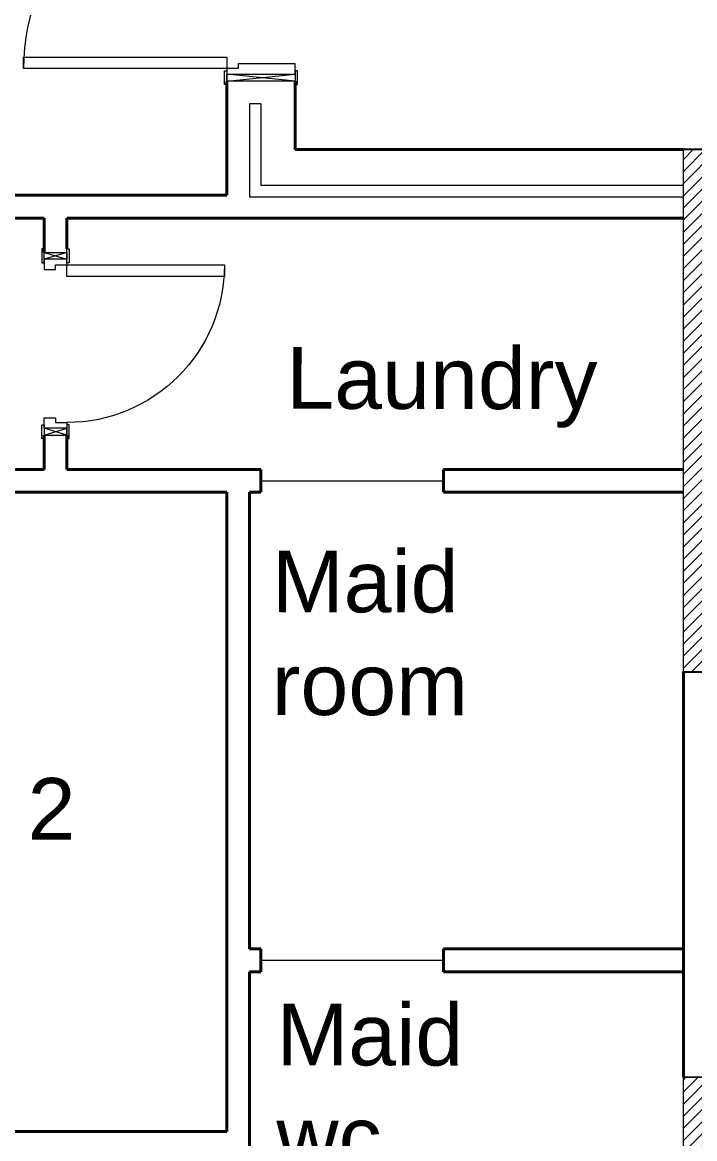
# Model space of a CAD drawing. Header units: metres. Extents: x -322116 to -321123, y -26723 to -26468.
# Drawn here: x -321593.407 to -321590.462, y -26554.089 to -26549.201 of the extents above; entities that cross this region are included whole.
import ezdxf

# ---------------------------------------------------------------- set-up
doc = ezdxf.new("R2010")
doc.units = ezdxf.units.M
doc.header["$LTSCALE"] = 7
doc.header["$MEASUREMENT"] = 0
doc.layers.add('22-1-14-ROAD P2PFGC', color=5, linetype='Continuous')
for name, color, linetype, lineweight in [('A-ANNO-TXT3', 6, 'Continuous', 30), ('A-DOOR', 134, 'Continuous', 18), ('A-WALL-BLWO', 7, 'Continuous', 40), ('L-Structure', 5, 'Continuous', 15), ('PATT-CONC', 8, 'Continuous', 9), ('XREF-W09-A-ELEV04$0$A--SECT-TILE', 32, 'Continuous', 5)]:
    doc.layers.add(name, color=color, linetype=linetype, lineweight=lineweight)
doc.styles.get("Standard").update_dxf_attribs({"font": 'romans.shx', "height": 0.5})

# ---------------------------------------------------------------- blocks, each defined once
blk = doc.blocks.new('*U571')
for p, q in [((-250, -50), (-220, -150)), ((-250, -150), (-220, -50)), ((550, -50), (520, -150)), ((550, -150), (520, -50))]:
    blk.add_line(p, q)
for points in [[(445, 640), (445, -50), (495, -50), (495, 640)], [(-265, -40), (-205, -40), (-205, -50), (-265, -50)], [(565, -40), (505, -40), (505, -50), (565, -50)], [(-220, -150), (-250, -150), (-250, -50), (-220, -50)], [(-195, -50), (-220, -50), (-220, -150), (-175, -150), (-175, -100), (-195, -100), (-195, -50)], [(495, -50), (520, -50), (520, -150), (475, -150), (475, -100), (495, -100), (495, -50)], [(520, -150), (550, -150), (550, -50), (520, -50)], [(-265, -160), (-205, -160), (-205, -150), (-265, -150)], [(565, -160), (505, -160), (505, -150), (565, -150)]]:
    blk.add_lwpolyline(points, close=True)
blk.add_arc((495, -50), 690, 90, 180)
blk = doc.blocks.new('*U64')
for p, q in [((-200, 0), (-170, -300)), ((-200, -300), (-170, 0)), ((800, 0), (770, -300)), ((800, -300), (770, 0))]:
    blk.add_line(p, q)
for points in [[(-95, 890), (-95, 0), (-145, 0), (-145, 890)], [(-215, 10), (-155, 10), (-155, 0), (-215, 0)], [(-170, -300), (-200, -300), (-200, 0), (-170, 0)], [(-145, 0), (-170, 0), (-170, -300), (-125, -300), (-125, -50), (-145, -50), (-145, 0)], [(745, 0), (770, 0), (770, -300), (725, -300), (725, -50), (745, -50), (745, 0)], [(815, 10), (755, 10), (755, 0), (815, 0)], [(770, -300), (800, -300), (800, 0), (770, 0)], [(-215, -310), (-155, -310), (-155, -300), (-215, -300)], [(815, -310), (755, -310), (755, -300), (815, -300)]]:
    blk.add_lwpolyline(points, close=True)
blk.add_arc((-145, 0), 890, 0, 90)
blk = doc.blocks.new('building')
at = {"layer": '22-1-14-ROAD P2PFGC'}
for p, q in [((-321720.2118, -26549.7581, 0), (-321720.5118, -26549.7581, 0)), ((-321720.5118, -26552.0448, 0), (-321718.5118, -26552.0448, 0))]:
    blk.add_line(p, q, dxfattribs=at)
at = {"layer": 'A-DOOR'}
for p, q in [((-321722.3618, -26551.2081, 0), (-321721.5618, -26551.2081, 0)), ((-321721.5618, -26553.3081, 0), (-321722.3618, -26553.3081, 0))]:
    blk.add_line(p, q, dxfattribs=at)
at = {"layer": 'A-WALL-BLWO'}
for p, q in [((-321722.5118, -26549.4581, 0), (-321722.5118, -26549.9581, 0)), ((-321722.2118, -26549.4581, 0), (-321722.2118, -26549.7581, 0)), ((-321722.5118, -26549.9581), (-321723.9847, -26549.9581)), ((-321723.3118, -26550.0581), (-321723.9847, -26550.0581)), ((-321723.3118, -26550.2081, 0), (-321723.3118, -26550.0581, 0)), ((-321720.5118, -26550.0581), (-321723.2118, -26550.0581)), ((-321723.2118, -26550.1931, 0), (-321723.2118, -26550.0581, 0)), ((-321723.3118, -26551.1581, 0), (-321723.3118, -26551.0081, 0)), ((-321723.2118, -26551.1581, 0), (-321723.2118, -26551.0081, 0)), ((-321723.3118, -26551.1581, 0), (-321724.7118, -26551.1581, 0)), ((-321722.3618, -26551.1581, 0), (-321723.2118, -26551.1581, 0)), ((-321722.3618, -26551.1581, 0), (-321722.3618, -26551.2581, 0)), ((-321721.5618, -26551.1581, 0), (-321720.5118, -26551.1581, 0)), ((-321721.5618, -26551.1581, 0), (-321721.5618, -26551.2581, 0)), ((-321722.5118, -26551.2581, 0), (-321724.6118, -26551.2581)), ((-321722.5118, -26554.0581), (-321722.5118, -26551.2581, 0)), ((-321722.4118, -26551.2581, 0), (-321722.3618, -26551.2581, 0)), ((-321722.4118, -26553.2581, 0), (-321722.4118, -26551.2581, 0)), ((-321721.5618, -26551.2581, 0), (-321720.5118, -26551.2581, 0)), ((-321720.5118, -26553.8198, 0), (-321720.5118, -26552.0448, 0)), ((-321722.4118, -26553.2581, 0), (-321722.3618, -26553.2581, 0)), ((-321722.3618, -26553.3581, 0), (-321722.3618, -26553.2581, 0)), ((-321721.5618, -26553.2581, 0), (-321720.5118, -26553.2581, 0)), ((-321721.5618, -26553.2581, 0), (-321721.5618, -26553.3581, 0)), ((-321722.4118, -26554.6581, 0), (-321722.4118, -26553.3581, 0)), ((-321722.4118, -26553.3581, 0), (-321722.3618, -26553.3581, 0)), ((-321721.5618, -26553.3581, 0), (-321720.5118, -26553.3581, 0)), ((-321724.6118, -26554.0581), (-321722.5118, -26554.0581))]:
    blk.add_line(p, q, dxfattribs=at)
at = {"layer": 'A-WALL-BLWO', "elevation": 0}
blk.add_lwpolyline([(-321722.2118, -26549.7581), (-321720.5118, -26549.7581)], dxfattribs=at)
at = {"layer": 'L-Structure'}
blk.add_line((-321718.5118, -26553.8198, 0), (-321720.5118, -26553.8198, 0), dxfattribs=at)
at = {"layer": 'L-Structure', "elevation": 0}
for points in [[(-321720.5118, -26552.0448), (-321720.5118, -26549.7581)], [(-321731.3118, -26556.5581), (-321720.5118, -26556.5581), (-321720.5118, -26553.8198)]]:
    blk.add_lwpolyline(points, dxfattribs=at)
at = {"layer": 'XREF-W09-A-ELEV04$0$A--SECT-TILE'}
for p, q in [((-321722.3618, -26549.5581, 0), (-321722.4118, -26549.5581, 0)), ((-321722.4118, -26549.5581, 0), (-321722.4118, -26549.9641, 0)), ((-321722.3618, -26549.5581, 0), (-321722.3618, -26549.9141, 0))]:
    blk.add_line(p, q, dxfattribs=at)
at = {"layer": 'XREF-W09-A-ELEV04$0$A--SECT-TILE', "elevation": 0}
for points in [[(-321722.3618, -26549.9141), (-321720.5118, -26549.9141)], [(-321722.4118, -26549.9641), (-321720.5118, -26549.9641)]]:
    blk.add_lwpolyline(points, dxfattribs=at)
at = {"layer": 'A-DOOR', "extrusion": (1.49774e-07, -5.54664e-07, 1), "xscale": 0.0010000000000002, "yscale": 0.0010000000000002, "zscale": 0.0010000000000002, "rotation": 90}
blk.add_blockref('*U64', (-321722.5118, -26549.2581, -0.0335), dxfattribs=at)
at = {"layer": 'A-DOOR', "extrusion": (5.54664e-07, 1.49774e-07, -1), "xscale": 0.0010000000000001, "yscale": 0.0010000000000001, "zscale": -0.001, "rotation": 90.00000154867404}
blk.add_blockref('*U571', (321723.1618, -26550.7581, -0.1824), dxfattribs=at)
at = {"layer": 'A-ANNO-TXT3', "lineweight": 5, "char_height": 0.27, "attachment_point": 1, "rotation": 359.9008}
for s, width, heights, insert in [('\\A1;{\\fArial Unicode MS|b0|i0|c0|p34;Laundry}', 1.423931, [0.4674], (-321722.2501, -26550.6226)), ('\\A1;{\\fArial Unicode MS|b0|i0|c0|p34;Maid \\Proom}', 2.985678, [1.4075], (-321722.3134, -26551.5134)), ('\\A1;{\\fArial Unicode MS|b0|i0|c0|p34;Bath 2}', 2.985678, [1.4075], (-321724.2639, -26552.5079, 0)), ('\\A1;{\\fArial Unicode MS|b0|i0|c0|p34;Maid \\Pwc}', 2.985678, [1.4075], (-321722.2931, -26553.4975))]:
    blk.add_mtext_dynamic_manual_height_columns(s, width=width, gutter_width=3.0774, heights=heights, dxfattribs=dict(at, insert=insert))
blk = doc.blocks.new('block')
at = {"layer": 'PATT-CONC', "transparency": 33554610}
h = blk.add_hatch(dxfattribs=at)
h.set_pattern_fill('ANSI31', color=8, scale=0.3)
h.set_pattern_definition([(45, (0, 0), (-0.0265165042945, 0.0265165042945), [])])
edge = h.paths.add_edge_path()
edge.add_line((-321666.3118, -26556.5581), (-321655.5118, -26556.5581))
edge.add_line((-321655.5118, -26556.5581), (-321655.5118, -26553.8198))
edge.add_line((-321655.5118, -26553.8198), (-321653.5118, -26553.8198))
edge.add_line((-321653.5118, -26553.8198), (-321653.5118, -26552.0448))
edge.add_line((-321653.5118, -26552.0448), (-321655.5118, -26552.0448))
edge.add_line((-321655.5118, -26552.0448), (-321655.5118, -26549.7581))
edge.add_line((-321655.5118, -26549.7581), (-321655.2118, -26549.7581))
edge.add_line((-321655.2118, -26549.7581), (-321655.2118, -26551.7448))
edge.add_line((-321655.2118, -26551.7448), (-321653.5118, -26551.7448))
edge.add_line((-321653.5118, -26551.7448), (-321653.5118, -26549.7581))
edge.add_line((-321653.5118, -26549.7581), (-321653.2118, -26549.7581))
edge.add_line((-321653.2118, -26549.7581), (-321653.2118, -26553.8198))
edge.add_line((-321653.2118, -26553.8198), (-321650.8518, -26553.8198))
edge.add_line((-321650.8518, -26553.8198), (-321650.8514, -26549.7581))
edge.add_line((-321650.8514, -26549.7581), (-321650.5518, -26549.7581))
edge.add_line((-321650.5518, -26549.7581), (-321650.5518, -26554.1198))
edge.add_line((-321650.5518, -26554.1198), (-321651.4424, -26554.1198))
edge.add_line((-321651.4424, -26554.1198), (-321651.4424, -26556.5581))
edge.add_line((-321651.4424, -26556.5581), (-321642.2603, -26556.5581))
at = {"layer": 'L-Structure'}
blk.add_lwpolyline([(-321666.3118, -26556.5581), (-321655.5118, -26556.5581), (-321655.5118, -26553.8198), (-321653.5118, -26553.8198), (-321653.5118, -26552.0448), (-321655.5118, -26552.0448), (-321655.5118, -26549.7581), (-321655.2118, -26549.7581), (-321655.2118, -26551.7448), (-321653.5118, -26551.7448), (-321653.5118, -26549.7581), (-321653.2118, -26549.7581), (-321653.2118, -26553.8198), (-321650.8518, -26553.8198), (-321650.8514, -26549.7581), (-321650.5518, -26549.7581), (-321650.5518, -26554.1198), (-321651.4424, -26554.1198), (-321651.4424, -26556.5581), (-321642.2603, -26556.5581)], dxfattribs=at)

msp = doc.modelspace()

# ---------------------------------------------------------------- block references
at = {"layer": 'A-WALL-BLWO'}
for name, p in [('building', (130, 0)), ('block', (65, 0))]:
    msp.add_blockref(name, p, dxfattribs=at)

doc.saveas('drawing.dxf')
